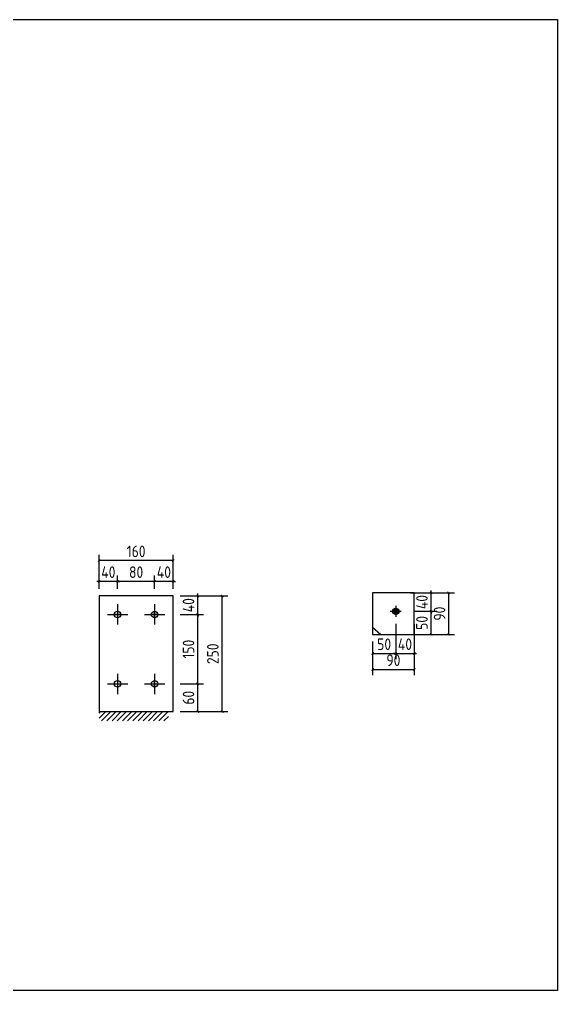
# Model space of a CAD drawing. Extents: x 810015 to 1451442, y -271755 to 145013.
# Drawn here: x 918249 to 941507, y -107811 to -65846 of the extents above; entities that cross this region are included whole.
import ezdxf

# ---------------------------------------------------------------- set-up
doc = ezdxf.new("R2010")
doc.units = 0
doc.header["$LTSCALE"] = 1000
doc.header["$MEASUREMENT"] = 0
doc.styles.get("Standard").update_dxf_attribs({"font": 'gbenor.shx', "bigfont": 'gbcbig.shx'})
doc.dimstyles.get("Standard").update_dxf_attribs({"dimscale": 100, "dimtxt": 2.5, "dimasz": 1, "dimexe": 2.5, "dimexo": 3, "dimgap": 1.5, "dimtad": 1, "dimdec": 0, "dimzin": 0, "dimdsep": 46, "dimtxsty": 'Standard', "dimblk": 'ARCHTICK', "dimcen": 0.09, "dimadec": 0, "dimazin": 0, "dimtfac": 1, "dimtdec": 0, "dimtix": 1, "dimtmove": 2, "dimatfit": 3, "dimfxl": 1, "dimtolj": 1, "dimtzin": 0, "dimarcsym": 0})

# ---------------------------------------------------------------- blocks, each defined once
blk = doc.blocks.new('_ArchTick')
at = {"color": 0, "linetype": 'ByBlock', "const_width": 0.4}
blk.add_lwpolyline([(-0.5, -0.5), (0.5, 0.5)], dxfattribs=at)
blk = doc.blocks.new('*D937')
at = {"color": 0, "lineweight": -2}
for p, q in [((925193, -94558), (926207, -94558)), ((925957, -95758), (925957, -94558)), ((925193, -95758), (926207, -95758))]:
    blk.add_line(p, q, dxfattribs=at)
at = {"layer": 'Defpoints', "color": 0}
for p in [(924893, -94558), (925957, -94558), (924893, -95758)]:
    blk.add_point(p, dxfattribs=at)
at = {"color": 0, "lineweight": -2, "xscale": 100, "yscale": 100, "zscale": 100}
for p, rotation in [((925957, -94558), 90), ((925957, -95758), 270)]:
    blk.add_blockref('_ArchTick', p, dxfattribs=dict(at, rotation=rotation))
at = {"color": 0, "insert": (925557, -95158), "char_height": 500, "attachment_point": 5, "rotation": 90}
blk.add_mtext('\\A1;60', dxfattribs=at)
blk = doc.blocks.new('*D265')
at = {"color": 0, "lineweight": -2}
for p, q in [((925193, -91558), (926207, -91558)), ((925957, -94558), (925957, -91558)), ((925193, -94558), (926207, -94558))]:
    blk.add_line(p, q, dxfattribs=at)
at = {"layer": 'Defpoints', "color": 0}
for p in [(924893, -91558), (925957, -91558), (924893, -94558)]:
    blk.add_point(p, dxfattribs=at)
at = {"color": 0, "lineweight": -2, "xscale": 100, "yscale": 100, "zscale": 100}
for p, rotation in [((925957, -91558), 90), ((925957, -94558), 270)]:
    blk.add_blockref('_ArchTick', p, dxfattribs=dict(at, rotation=rotation))
at = {"color": 0, "insert": (925557, -93058), "char_height": 500, "attachment_point": 5, "rotation": 90}
blk.add_mtext('\\A1;150', dxfattribs=at)
blk = doc.blocks.new('*D938')
at = {"color": 0, "lineweight": -2}
for p, q in [((925193, -90758), (926207, -90758)), ((925957, -90758), (925957, -90658)), ((925957, -91558), (925957, -90758)), ((925193, -91558), (926207, -91558)), ((925957, -91558), (925957, -91658))]:
    blk.add_line(p, q, dxfattribs=at)
at = {"layer": 'Defpoints', "color": 0}
for p in [(924893, -90758), (925957, -90758), (924893, -91558)]:
    blk.add_point(p, dxfattribs=at)
at = {"color": 0, "lineweight": -2, "xscale": 100, "yscale": 100, "zscale": 100}
for p, rotation in [((925957, -90758), 270), ((925957, -91558), 90)]:
    blk.add_blockref('_ArchTick', p, dxfattribs=dict(at, rotation=rotation))
at = {"color": 0, "insert": (925557, -91158), "char_height": 500, "attachment_point": 5, "rotation": 90}
blk.add_mtext('\\A1;40', dxfattribs=at)
blk = doc.blocks.new('*D266')
at = {"color": 0, "lineweight": -2}
for p, q in [((924093, -90131), (923993, -90131)), ((924093, -90458), (924093, -89881)), ((924893, -90131), (924093, -90131)), ((924893, -90458), (924893, -89881)), ((924893, -90131), (924993, -90131))]:
    blk.add_line(p, q, dxfattribs=at)
at = {"layer": 'Defpoints', "color": 0}
for p in [(924093, -90131), (924093, -90758), (924893, -90758)]:
    blk.add_point(p, dxfattribs=at)
at = {"color": 0, "lineweight": -2, "xscale": 100, "yscale": 100, "zscale": 100}
blk.add_blockref('_ArchTick', (924093, -90131), dxfattribs=at)
at = {"color": 0, "lineweight": -2, "xscale": 100, "yscale": 100, "zscale": 100, "rotation": 180}
blk.add_blockref('_ArchTick', (924893, -90131), dxfattribs=at)
at = {"color": 0, "insert": (924493, -89731), "char_height": 500, "attachment_point": 5}
blk.add_mtext('\\A1;40', dxfattribs=at)
blk = doc.blocks.new('*D267')
at = {"color": 0, "lineweight": -2}
for p, q in [((922493, -90458), (922493, -89881)), ((924093, -90131), (922493, -90131)), ((924093, -90458), (924093, -89881))]:
    blk.add_line(p, q, dxfattribs=at)
at = {"layer": 'Defpoints', "color": 0}
for p in [(922493, -90131), (922493, -90758), (924093, -90758)]:
    blk.add_point(p, dxfattribs=at)
at = {"color": 0, "lineweight": -2, "xscale": 100, "yscale": 100, "zscale": 100, "rotation": 180}
blk.add_blockref('_ArchTick', (922493, -90131), dxfattribs=at)
at = {"color": 0, "lineweight": -2, "xscale": 100, "yscale": 100, "zscale": 100}
blk.add_blockref('_ArchTick', (924093, -90131), dxfattribs=at)
at = {"color": 0, "insert": (923293, -89731), "char_height": 500, "attachment_point": 5}
blk.add_mtext('\\A1;80', dxfattribs=at)
blk = doc.blocks.new('*D939')
at = {"color": 0, "lineweight": -2}
for p, q in [((921693, -90131), (921593, -90131)), ((921693, -90458), (921693, -89881)), ((922493, -90131), (921693, -90131)), ((922493, -90458), (922493, -89881)), ((922493, -90131), (922593, -90131))]:
    blk.add_line(p, q, dxfattribs=at)
at = {"layer": 'Defpoints', "color": 0}
for p in [(921693, -90131), (921693, -90758), (922493, -90758)]:
    blk.add_point(p, dxfattribs=at)
at = {"color": 0, "lineweight": -2, "xscale": 100, "yscale": 100, "zscale": 100}
blk.add_blockref('_ArchTick', (921693, -90131), dxfattribs=at)
at = {"color": 0, "lineweight": -2, "xscale": 100, "yscale": 100, "zscale": 100, "rotation": 180}
blk.add_blockref('_ArchTick', (922493, -90131), dxfattribs=at)
at = {"color": 0, "insert": (922093, -89731), "char_height": 500, "attachment_point": 5}
blk.add_mtext('\\A1;40', dxfattribs=at)
blk = doc.blocks.new('*D268')
at = {"color": 0, "lineweight": -2}
for p, q in [((925193, -90758), (927259, -90758)), ((927009, -95758), (927009, -90758)), ((925193, -95758), (927259, -95758))]:
    blk.add_line(p, q, dxfattribs=at)
at = {"layer": 'Defpoints', "color": 0}
for p in [(924893, -90758), (927009, -90758), (924893, -95758)]:
    blk.add_point(p, dxfattribs=at)
at = {"color": 0, "lineweight": -2, "xscale": 100, "yscale": 100, "zscale": 100}
for p, rotation in [((927009, -90758), 90), ((927009, -95758), 270)]:
    blk.add_blockref('_ArchTick', p, dxfattribs=dict(at, rotation=rotation))
at = {"color": 0, "insert": (926609, -93258), "char_height": 500, "attachment_point": 5, "rotation": 90}
blk.add_mtext('\\A1;250', dxfattribs=at)
blk = doc.blocks.new('*D269')
at = {"color": 0, "lineweight": -2}
for p, q in [((921693, -90458), (921693, -88984)), ((924893, -89234), (921693, -89234)), ((924893, -90458), (924893, -88984))]:
    blk.add_line(p, q, dxfattribs=at)
at = {"layer": 'Defpoints', "color": 0}
for p in [(921693, -89234), (921693, -90758), (924893, -90758)]:
    blk.add_point(p, dxfattribs=at)
at = {"color": 0, "lineweight": -2, "xscale": 100, "yscale": 100, "zscale": 100, "rotation": 180}
blk.add_blockref('_ArchTick', (921693, -89234), dxfattribs=at)
at = {"color": 0, "lineweight": -2, "xscale": 100, "yscale": 100, "zscale": 100}
blk.add_blockref('_ArchTick', (924893, -89234), dxfattribs=at)
at = {"color": 0, "insert": (923293, -88834), "char_height": 500, "attachment_point": 5}
blk.add_mtext('\\A1;160', dxfattribs=at)
blk = doc.blocks.new('*D940')
at = {"color": 0, "lineweight": -2}
for p, q in [((935282, -91423), (936294, -91423)), ((936044, -92423), (936044, -91423)), ((935282, -92423), (936294, -92423))]:
    blk.add_line(p, q, dxfattribs=at)
at = {"layer": 'Defpoints', "color": 0}
for p in [(934982, -91423), (936044, -91423), (934982, -92423)]:
    blk.add_point(p, dxfattribs=at)
at = {"color": 0, "lineweight": -2, "xscale": 100, "yscale": 100, "zscale": 100}
for p, rotation in [((936044, -91423), 90), ((936044, -92423), 270)]:
    blk.add_blockref('_ArchTick', p, dxfattribs=dict(at, rotation=rotation))
at = {"color": 0, "insert": (935644, -91923), "char_height": 500, "attachment_point": 5, "rotation": 90}
blk.add_mtext('\\A1;50', dxfattribs=at)
blk = doc.blocks.new('*D941')
at = {"color": 0, "lineweight": -2}
for p, q in [((935152, -90623), (936294, -90623)), ((936044, -90623), (936044, -90523)), ((936044, -91423), (936044, -90623)), ((935790, -91423), (935794, -91423)), ((936044, -91423), (936044, -91523))]:
    blk.add_line(p, q, dxfattribs=at)
at = {"layer": 'Defpoints', "color": 0}
for p in [(934852, -90623), (936044, -90623), (936090, -91423)]:
    blk.add_point(p, dxfattribs=at)
at = {"color": 0, "lineweight": -2, "xscale": 100, "yscale": 100, "zscale": 100}
for p, rotation in [((936044, -90623), 270), ((936044, -91423), 90)]:
    blk.add_blockref('_ArchTick', p, dxfattribs=dict(at, rotation=rotation))
at = {"color": 0, "insert": (935644, -91023), "char_height": 500, "attachment_point": 5, "rotation": 90}
blk.add_mtext('\\A1;40', dxfattribs=at)
blk = doc.blocks.new('*D942')
at = {"color": 0, "lineweight": -2}
for p, q in [((934512, -91963), (934512, -93494)), ((933512, -92723), (933512, -93494)), ((933512, -93244), (934512, -93244))]:
    blk.add_line(p, q, dxfattribs=at)
at = {"layer": 'Defpoints', "color": 0}
for p in [(934512, -91663), (933512, -92423), (934512, -93244)]:
    blk.add_point(p, dxfattribs=at)
at = {"color": 0, "lineweight": -2, "xscale": 100, "yscale": 100, "zscale": 100, "rotation": 180}
blk.add_blockref('_ArchTick', (933512, -93244), dxfattribs=at)
at = {"color": 0, "lineweight": -2, "xscale": 100, "yscale": 100, "zscale": 100}
blk.add_blockref('_ArchTick', (934512, -93244), dxfattribs=at)
at = {"color": 0, "insert": (934012, -92844), "char_height": 500, "attachment_point": 5}
blk.add_mtext('\\A1;50', dxfattribs=at)
blk = doc.blocks.new('*D943')
at = {"color": 0, "lineweight": -2}
for p, q in [((934512, -91963), (934512, -93494)), ((935312, -91976), (935312, -93494)), ((934512, -93244), (934412, -93244)), ((934512, -93244), (935312, -93244)), ((935312, -93244), (935412, -93244))]:
    blk.add_line(p, q, dxfattribs=at)
at = {"layer": 'Defpoints', "color": 0}
for p in [(934512, -91663), (935312, -91676), (935312, -93244)]:
    blk.add_point(p, dxfattribs=at)
at = {"color": 0, "lineweight": -2, "xscale": 100, "yscale": 100, "zscale": 100}
blk.add_blockref('_ArchTick', (934512, -93244), dxfattribs=at)
at = {"color": 0, "lineweight": -2, "xscale": 100, "yscale": 100, "zscale": 100, "rotation": 180}
blk.add_blockref('_ArchTick', (935312, -93244), dxfattribs=at)
at = {"color": 0, "insert": (934912, -92844), "char_height": 500, "attachment_point": 5}
blk.add_mtext('\\A1;40', dxfattribs=at)
blk = doc.blocks.new('*D270')
at = {"color": 0, "lineweight": -2}
for p, q in [((933512, -92723), (933512, -94187)), ((935312, -92576), (935312, -94187)), ((933512, -93937), (935312, -93937))]:
    blk.add_line(p, q, dxfattribs=at)
at = {"layer": 'Defpoints', "color": 0}
for p in [(935312, -92276), (933512, -92423), (935312, -93937)]:
    blk.add_point(p, dxfattribs=at)
at = {"color": 0, "lineweight": -2, "xscale": 100, "yscale": 100, "zscale": 100, "rotation": 180}
blk.add_blockref('_ArchTick', (933512, -93937), dxfattribs=at)
at = {"color": 0, "lineweight": -2, "xscale": 100, "yscale": 100, "zscale": 100}
blk.add_blockref('_ArchTick', (935312, -93937), dxfattribs=at)
at = {"color": 0, "insert": (934412, -93537), "char_height": 500, "attachment_point": 5}
blk.add_mtext('\\A1;90', dxfattribs=at)
blk = doc.blocks.new('*D944')
at = {"color": 0, "lineweight": -2}
for p, q in [((935459, -90623), (937055, -90623)), ((936805, -92423), (936805, -90623)), ((935459, -92423), (937055, -92423))]:
    blk.add_line(p, q, dxfattribs=at)
at = {"layer": 'Defpoints', "color": 0}
for p in [(935159, -90623), (936805, -90623), (935159, -92423)]:
    blk.add_point(p, dxfattribs=at)
at = {"color": 0, "lineweight": -2, "xscale": 100, "yscale": 100, "zscale": 100}
for p, rotation in [((936805, -90623), 90), ((936805, -92423), 270)]:
    blk.add_blockref('_ArchTick', p, dxfattribs=dict(at, rotation=rotation))
at = {"color": 0, "insert": (936405, -91523), "char_height": 500, "attachment_point": 5, "rotation": 90}
blk.add_mtext('\\A1;90', dxfattribs=at)

msp = doc.modelspace()

# ---------------------------------------------------------------- hatches: boundary and pattern name
h = msp.add_hatch()
h.set_pattern_fill('ANSI31', color=256, scale=20, style=0)
h.set_pattern_definition([(45, (479061.507, -249049.286), (-22.4506403, 22.4506403), [])])
h.paths.add_polyline_path([(934511.5, -91283.3, 0.4142136), (934371.5, -91423.3), (934511.5, -91423.3)])
h.paths.add_polyline_path([(934511.5, -91423.3), (934371.5, -91423.3, 0.4142136), (934511.5, -91563.3)])
h.paths.add_polyline_path([(934651.5, -91423.3), (934511.5, -91423.3), (934511.5, -91563.3, 0.4142136)])
h.paths.add_polyline_path([(934511.5, -91283.3), (934511.5, -91423.3), (934651.5, -91423.3, 0.4142136)])
h = msp.add_hatch()
h.set_pattern_fill('ANSI31', color=2, scale=100, style=0)
h.set_pattern_definition([(45, (-1224347.22, 1819462.13), (-112.2532015, 112.2532015), [])])
h.paths.add_polyline_path([(924692.8, -95757.9), (921692.8, -95757.9), (921692.8, -96157.9), (924692.8, -96157.9)])

# ---------------------------------------------------------------- linework, layer by layer
at = {"color": 2}
for p, q in [((935311.5, -90623.3), (933511.5, -90623.3)), ((933511.5, -90623.3), (933511.5, -92423.3)), ((935311.5, -92423.3), (935311.5, -90623.3)), ((924892.8, -90757.9), (921692.8, -90757.9)), ((921692.8, -90757.9), (921692.8, -95757.9)), ((924892.8, -95757.9), (924892.8, -90757.9)), ((922492.8, -91117.9), (922492.8, -91997.9)), ((922492.8, -91417.9), (922492.8, -91557.9)), ((924092.8, -91117.9), (924092.8, -91997.9)), ((924092.8, -91697.9), (924092.8, -91417.9)), ((922052.8, -91557.9), (922932.8, -91557.9)), ((922632.8, -91557.9), (922352.8, -91557.9)), ((923652.8, -91557.9), (924532.8, -91557.9)), ((924232.8, -91557.9), (923952.8, -91557.9)), ((933511.5, -92423.3), (935311.5, -92423.3)), ((922492.8, -94117.9), (922492.8, -94997.9)), ((924092.8, -94117.9), (924092.8, -94997.9)), ((924092.8, -94697.9), (924092.8, -94417.9)), ((922052.8, -94557.9), (922932.8, -94557.9)), ((923652.8, -94557.9), (924532.8, -94557.9)), ((924092.8, -94557.9), (924232.8, -94557.9)), ((921692.8, -95757.9), (924892.8, -95757.9))]:
    msp.add_line(p, q, dxfattribs=at)
for p, q in [((934271.5, -91423.3), (934751.5, -91423.3)), ((934511.5, -91183.3), (934511.5, -91663.3)), ((933511.5, -92103.3), (933871.5, -92423.3))]:
    msp.add_line(p, q)
msp.add_lwpolyline([(886905.7, -65846.1), (941506.8, -65846.1), (941506.8, -107811.3), (886905.7, -107811.3)], close=True)
for centre in [(922492.8, -91557.9), (924092.8, -91557.9), (922492.8, -94557.9), (924092.8, -94557.9)]:
    msp.add_circle(centre, 140, dxfattribs=at)
msp.add_circle((934511.5, -91423.3), 140)

# ---------------------------------------------------------------- dimensions: what is measured, and where the dimension line sits
at = {"color": 3}
for base, p1, p2, picture, middle in [((921692.8, -89234.4), (924892.8, -90757.9), (921692.8, -90757.9), '*D269', (923292.8, -88834.4)), ((921692.8, -90131.4), (922492.8, -90757.9), (921692.8, -90757.9), '*D939', (922092.8, -89731.4)), ((922492.8, -90131.4), (924092.8, -90757.9), (922492.8, -90757.9), '*D267', (923292.8, -89731.4)), ((924092.8, -90131.4), (924892.8, -90757.9), (924092.8, -90757.9), '*D266', (924492.8, -89731.4)), ((934511.5, -93244), (933511.5, -92423.3), (934511.5, -91663.3), '*D942', (934011.5, -92844)), ((935311.5, -93244), (934511.5, -91663.3), (935311.5, -91675.8), '*D943', (934911.5, -92844)), ((935311.5, -93936.5), (933511.5, -92423.3), (935311.5, -92275.8), '*D270', (934411.5, -93536.5))]:
    dim = msp.add_linear_dim(base=base, p1=p1, p2=p2, dimstyle='Standard', override={"dimtxt": 5, "dimlfac": 0.05}, dxfattribs=at)
    dim.commit()
    dim.dimension.update_dxf_attribs({"geometry": picture, "text_midpoint": middle})
for base, p1, p2, picture, middle in [((936043.8, -90623.3), (936089.5, -91423.3), (934851.5, -90623.3), '*D941', (935643.8, -91023.3)), ((936805.4, -90623.3), (935159.3, -92423.3), (935159.3, -90623.3), '*D944', (936405.4, -91523.3)), ((925957.3, -90757.9), (924892.8, -91557.9), (924892.8, -90757.9), '*D938', (925557.3, -91157.9)), ((927009.3, -90757.9), (924892.8, -95757.9), (924892.8, -90757.9), '*D268', (926609.3, -93257.9)), ((936043.8, -91423.3), (934981.5, -92423.3), (934981.5, -91423.3), '*D940', (935643.8, -91923.3)), ((925957.3, -91557.9), (924892.8, -94557.9), (924892.8, -91557.9), '*D265', (925557.3, -93057.9)), ((925957.3, -94557.9), (924892.8, -95757.9), (924892.8, -94557.9), '*D937', (925557.3, -95157.9))]:
    dim = msp.add_linear_dim(base=base, p1=p1, p2=p2, angle=90, dimstyle='Standard', override={"dimtxt": 5, "dimlfac": 0.05}, dxfattribs=at)
    dim.commit()
    dim.dimension.update_dxf_attribs({"geometry": picture, "text_midpoint": middle})

doc.saveas('drawing.dxf')
